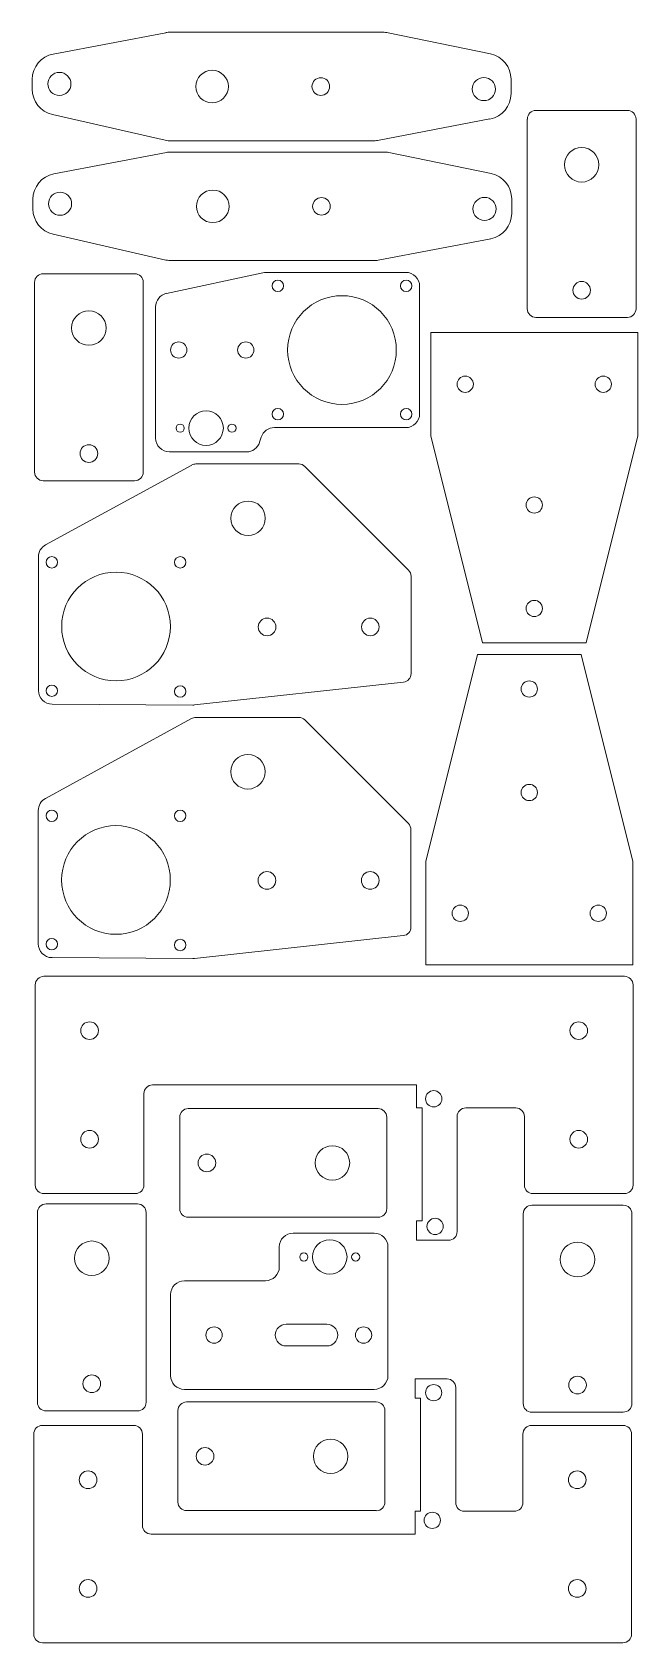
# Model space of a CAD drawing. Header units: millimetres. Extents: x -244 to -21, y -377 to 216.
import ezdxf

# ---------------------------------------------------------------- set-up
doc = ezdxf.new("R2010")
doc.units = ezdxf.units.MM

msp = doc.modelspace()

# ---------------------------------------------------------------- linework, layer by layer
at = {"color": 7, "linetype": 'Continuous', "lineweight": 15}
for p, q in [((-236.28, 208.05), (-194.91, 215.93)), ((-193.12, 216.1), (-115, 216.1)), ((-113.07, 215.9), (-75.43, 208.14)), ((-244.02, 195.12), (-244.02, 198.69)), ((-67.82, 198.8), (-67.82, 193.51)), ((-195.07, 176.34), (-236.62, 185.83)), ((-75.57, 184.15), (-116.94, 176.27)), ((-61.83, 114.28), (-61.83, 184.13)), ((-58.65, 187.3), (-25, 187.3)), ((-21.83, 184.13), (-21.83, 114.28)), ((-118.72, 176.1), (-192.95, 176.1)), ((-192.87, 172), (-114.74, 172)), ((-236.02, 163.95), (-194.65, 171.83)), ((-112.81, 171.81), (-75.17, 164.04)), ((-243.77, 151.03), (-243.77, 154.59)), ((-67.57, 154.71), (-67.57, 149.42)), ((-194.81, 132.24), (-236.36, 141.74)), ((-75.31, 140.06), (-116.68, 132.17)), ((-118.47, 132), (-192.69, 132)), ((-239.99, 127.2), (-206.34, 127.2)), ((-159.14, 127.57), (-194.6, 119.97)), ((-158.07, 127.69), (-106.54, 127.69)), ((-243.17, 54.17), (-243.17, 124.02)), ((-203.17, 124.02), (-203.17, 54.17)), ((-101.46, 122.61), (-101.46, 75.62)), ((-198.61, 115.01), (-198.61, 66.67)), ((-25, 111.1), (-58.65, 111.1)), ((-97.38, 105.56), (-21.18, 105.56)), ((-97.38, 67.46), (-97.38, 105.56)), ((-21.18, 105.56), (-21.18, 67.46)), ((-159.74, 67), (-160.34, 65.13)), ((-154.9, 70.54), (-106.54, 70.54)), ((-78.33, -8.74), (-97.38, 67.46)), ((-21.18, 67.46), (-40.23, -8.74)), ((-165.18, 61.59), (-193.53, 61.59)), ((-239.11, 27.36), (-185.31, 56.77)), ((-183.79, 57.16), (-145.91, 57.16)), ((-143.67, 56.23), (-105.53, 18.09)), ((-206.34, 51), (-239.99, 51)), ((-241.75, -26.19), (-241.75, 22.9)), ((-104.6, 15.85), (-104.6, -19.99)), ((-40.23, -8.74), (-78.33, -8.74)), ((-99.2, -89.18), (-80.15, -12.98)), ((-80.15, -12.98), (-42.05, -12.98)), ((-42.05, -12.98), (-23, -89.18)), ((-184.31, -31.56), (-107.43, -23.15)), ((-236.7, -31.27), (-184.89, -31.59)), ((-239.14, -65.96), (-185.35, -36.54)), ((-183.83, -36.15), (-145.95, -36.15)), ((-143.71, -37.08), (-105.57, -75.22)), ((-241.79, -119.5), (-241.79, -70.42)), ((-104.64, -77.47), (-104.64, -113.31)), ((-99.2, -127.28), (-99.2, -89.18)), ((-23, -89.18), (-23, -127.28)), ((-184.35, -124.87), (-107.47, -116.46)), ((-236.74, -124.58), (-184.93, -124.9)), ((-23, -127.28), (-99.2, -127.28)), ((-242.92, -208.27), (-242.92, -134.63)), ((-239.74, -131.45), (-26.1, -131.45)), ((-22.92, -134.63), (-22.92, -208.27)), ((-102.62, -171.45), (-199.74, -171.45)), ((-102.62, -179.88), (-102.62, -171.45)), ((-202.92, -174.63), (-202.92, -208.27)), ((-189.75, -216.98), (-189.75, -183.33)), ((-186.58, -180.15), (-116.73, -180.15)), ((-113.55, -183.33), (-113.55, -216.98)), ((-100.58, -179.88), (-102.62, -179.88)), ((-100.58, -221.48), (-100.58, -179.88)), ((-87.65, -183.06), (-87.65, -225.42)), ((-66.1, -179.88), (-84.47, -179.88)), ((-62.92, -208.27), (-62.92, -183.06)), ((-206.1, -211.45), (-239.74, -211.45)), ((-26.1, -211.45), (-59.74, -211.45)), ((-242.1, -288.25), (-242.1, -218.4)), ((-238.92, -215.23), (-205.27, -215.23)), ((-202.1, -218.4), (-202.1, -288.25)), ((-63.35, -288.72), (-63.35, -218.87)), ((-60.17, -215.7), (-26.52, -215.7)), ((-23.35, -218.87), (-23.35, -288.72)), ((-116.73, -220.15), (-186.58, -220.15)), ((-102.62, -228.6), (-102.62, -221.48)), ((-102.62, -221.48), (-100.58, -221.48)), ((-153.1, -238.43), (-153.1, -231.07)), ((-148.02, -225.99), (-118.18, -225.99)), ((-113.1, -231.07), (-113.1, -278.43)), ((-90.83, -228.6), (-102.62, -228.6)), ((-193.1, -278.43), (-193.1, -248.59)), ((-188.02, -243.51), (-158.18, -243.51)), ((-150.6, -259.51), (-135.6, -259.51)), ((-135.6, -267.51), (-150.6, -267.51)), ((-118.18, -283.51), (-188.02, -283.51)), ((-91.37, -279.64), (-103.15, -279.64)), ((-103.15, -279.64), (-103.15, -286.76)), ((-88.19, -325.18), (-88.19, -282.82)), ((-187.24, -288.15), (-117.39, -288.15)), ((-103.15, -286.76), (-101.11, -286.76)), ((-101.11, -286.76), (-101.11, -328.36)), ((-205.27, -291.43), (-238.92, -291.43)), ((-190.42, -324.98), (-190.42, -291.33)), ((-114.22, -291.33), (-114.22, -324.98)), ((-26.52, -291.9), (-60.17, -291.9)), ((-243.46, -299.97), (-243.46, -373.61)), ((-206.64, -296.79), (-240.28, -296.79)), ((-203.46, -333.61), (-203.46, -299.97)), ((-63.46, -299.97), (-63.46, -325.18)), ((-26.64, -296.79), (-60.28, -296.79)), ((-23.46, -373.61), (-23.46, -299.97)), ((-117.39, -328.15), (-187.24, -328.15)), ((-101.11, -328.36), (-103.15, -328.36)), ((-103.15, -328.36), (-103.15, -336.79)), ((-66.64, -328.36), (-85.01, -328.36)), ((-103.15, -336.79), (-200.28, -336.79)), ((-240.28, -376.79), (-26.64, -376.79))]:
    msp.add_line(p, q, dxfattribs=at)
for centre, radius in [((-177.82, 196.1), 6), ((-234.02, 197.05), 4.25), ((-137.82, 196.1), 3.25), ((-77.82, 195.15), 4.25), ((-41.83, 167.3), 6.35), ((-233.77, 152.95), 4.25), ((-177.57, 152), 6), ((-137.57, 152), 3.25), ((-77.57, 151.05), 4.25), ((-153.62, 122.73), 2.1), ((-106.41, 122.73), 2.1), ((-130.04, 99.11), 20), ((-41.83, 121.1), 3.25), ((-223.17, 107.2), 6.35), ((-190.11, 99.11), 3), ((-165.43, 99.11), 3), ((-84.68, 86.51), 3), ((-33.88, 86.51), 3), ((-153.62, 75.49), 2.1), ((-106.38, 75.49), 2.1), ((-189.57, 70.35), 1.5), ((-180.04, 70.35), 6.35), ((-170.51, 70.35), 1.5), ((-223.17, 61), 3.25), ((-164.6, 37.16), 6.35), ((-59.28, 42.06), 3), ((-236.8, 20.96), 2.1), ((-189.55, 20.96), 2.1), ((-213.17, -2.66), 20.01), ((-59.28, 3.96), 3), ((-157.6, -2.84), 3.25), ((-119.6, -2.84), 3.25), ((-61.1, -25.68), 3), ((-236.8, -26.32), 2.1), ((-189.55, -26.61), 2.1), ((-164.64, -56.15), 6.35), ((-61.1, -63.78), 3), ((-236.84, -72.35), 2.1), ((-189.59, -72.35), 2.1), ((-213.21, -95.98), 20.01), ((-157.64, -96.15), 3.25), ((-119.64, -96.15), 3.25), ((-86.5, -108.23), 3), ((-35.7, -108.23), 3), ((-236.84, -119.63), 2.1), ((-189.59, -119.92), 2.1), ((-222.92, -151.45), 3.25), ((-42.92, -151.45), 3.25), ((-96.27, -176.53), 3), ((-222.92, -191.45), 3.25), ((-42.92, -191.45), 3.25), ((-133.55, -200.15), 6.35), ((-179.75, -200.15), 3.25), ((-95.76, -223.52), 3), ((-222.1, -235.23), 6.35), ((-134.53, -234.75), 6.35), ((-43.35, -235.7), 6.35), ((-144.06, -234.75), 1.5), ((-125, -234.75), 1.5), ((-177.1, -263.51), 3), ((-122.1, -263.51), 3), ((-222.1, -281.43), 3.25), ((-43.35, -281.9), 3.25), ((-96.29, -284.72), 3), ((-134.22, -308.15), 6.35), ((-180.42, -308.15), 3.25), ((-223.46, -316.79), 3.25), ((-43.46, -316.79), 3.25), ((-96.8, -331.71), 3), ((-223.46, -356.79), 3.25), ((-43.46, -356.79), 3.25)]:
    msp.add_circle(centre, radius, dxfattribs=at)
for centre, radius, start, end in [((-193.12, 206.57), 9.53, 90, 100.78561), ((-115, 206.57), 9.53, 78.34467, 90), ((-234.49, 198.69), 9.53, 100.78561, 180), ((-77.35, 198.8), 9.53, 0, 78.34467), ((-234.49, 195.12), 9.53, 180, 257.12889), ((-77.35, 193.51), 9.53, 280.79114, 0), ((-58.65, 184.13), 3.17, 90, 180), ((-25, 184.13), 3.17, 0, 90), ((-192.95, 185.63), 9.53, 257.12889, 270), ((-192.87, 162.47), 9.53, 90, 100.78561), ((-118.72, 185.63), 9.53, 270, 280.79114), ((-114.74, 162.47), 9.53, 78.34467, 90), ((-234.24, 154.59), 9.53, 100.78561, 180), ((-77.1, 154.71), 9.53, 0, 78.34467), ((-234.24, 151.03), 9.53, 180, 257.12889), ((-77.1, 149.42), 9.53, 280.79114, 0), ((-192.69, 141.53), 9.53, 257.12889, 270), ((-118.47, 141.53), 9.53, 270, 280.79114), ((-239.99, 124.02), 3.17, 90, 180), ((-206.34, 124.02), 3.18, 0, 90), ((-158.07, 122.61), 5.08, 90, 102.09965), ((-106.54, 122.61), 5.08, 0, 90), ((-193.53, 115.01), 5.08, 102.09965, 180), ((-58.65, 114.28), 3.18, 180, 270), ((-25, 114.28), 3.17, 270, 0), ((-106.54, 75.62), 5.08, 270, 0), ((-193.53, 66.67), 5.08, 180, 270), ((-154.9, 65.46), 5.08, 90, 162.26927), ((-165.18, 66.67), 5.08, 270, 342.26927), ((-239.99, 54.17), 3.18, 180, 270), ((-206.34, 54.17), 3.18, 270, 0), ((-183.79, 53.99), 3.18, 90, 118.67058), ((-145.91, 53.99), 3.18, 45, 90), ((-236.67, 22.9), 5.08, 118.67058, 180), ((-107.77, 15.85), 3.17, 0, 45), ((-107.77, -19.99), 3.18, 276.24191, 0), ((-236.67, -26.19), 5.08, 180, 269.64911), ((-184.86, -26.51), 5.08, 269.64911, 276.24191), ((-183.83, -39.33), 3.18, 90, 118.67058), ((-145.95, -39.33), 3.18, 45, 90), ((-236.71, -70.42), 5.08, 118.67058, 180), ((-107.81, -77.47), 3.17, 0, 45), ((-107.81, -113.31), 3.17, 276.24191, 0), ((-236.71, -119.5), 5.08, 180, 269.64911), ((-184.9, -119.82), 5.08, 269.64911, 276.24191), ((-239.74, -134.63), 3.18, 90, 180), ((-26.1, -134.63), 3.18, 0, 90), ((-199.74, -174.63), 3.18, 90, 180), ((-186.58, -183.33), 3.18, 90, 180), ((-116.73, -183.33), 3.17, 0, 90), ((-84.47, -183.06), 3.18, 90, 180), ((-66.1, -183.06), 3.18, 0, 90), ((-239.74, -208.27), 3.18, 180, 270), ((-206.1, -208.27), 3.18, 270, 0), ((-59.74, -208.27), 3.18, 180, 270), ((-26.1, -208.27), 3.18, 270, 0), ((-238.92, -218.4), 3.17, 90, 180), ((-205.27, -218.4), 3.18, 0, 90), ((-186.58, -216.98), 3.17, 180, 270), ((-116.73, -216.98), 3.18, 270, 0), ((-60.17, -218.87), 3.17, 90, 180), ((-26.52, -218.87), 3.18, 0, 90), ((-148.02, -231.07), 5.08, 90, 180), ((-118.18, -231.07), 5.08, 0, 90), ((-90.83, -225.42), 3.18, 270, 0), ((-158.18, -238.43), 5.08, 270, 0), ((-188.02, -248.59), 5.08, 90, 180), ((-150.6, -263.51), 4, 90, 270), ((-135.6, -263.51), 4, 270, 90), ((-188.02, -278.43), 5.08, 180, 270), ((-118.18, -278.43), 5.08, 270, 0), ((-91.37, -282.82), 3.18, 0, 90), ((-238.92, -288.25), 3.18, 180, 270), ((-205.27, -288.25), 3.17, 270, 0), ((-187.24, -291.33), 3.18, 90, 180), ((-117.39, -291.33), 3.18, 0, 90), ((-60.17, -288.72), 3.18, 180, 270), ((-26.52, -288.72), 3.17, 270, 0), ((-240.28, -299.97), 3.18, 90, 180), ((-206.64, -299.97), 3.18, 0, 90), ((-60.28, -299.97), 3.18, 90, 180), ((-26.64, -299.97), 3.18, 0, 90), ((-187.24, -324.98), 3.17, 180, 270), ((-117.39, -324.98), 3.18, 270, 0), ((-85.01, -325.18), 3.18, 180, 270), ((-66.64, -325.18), 3.18, 270, 0), ((-200.28, -333.61), 3.18, 180, 270), ((-240.28, -373.61), 3.18, 180, 270), ((-26.64, -373.61), 3.18, 270, 0)]:
    msp.add_arc(centre, radius, start, end, dxfattribs=at)

doc.saveas('drawing.dxf')
